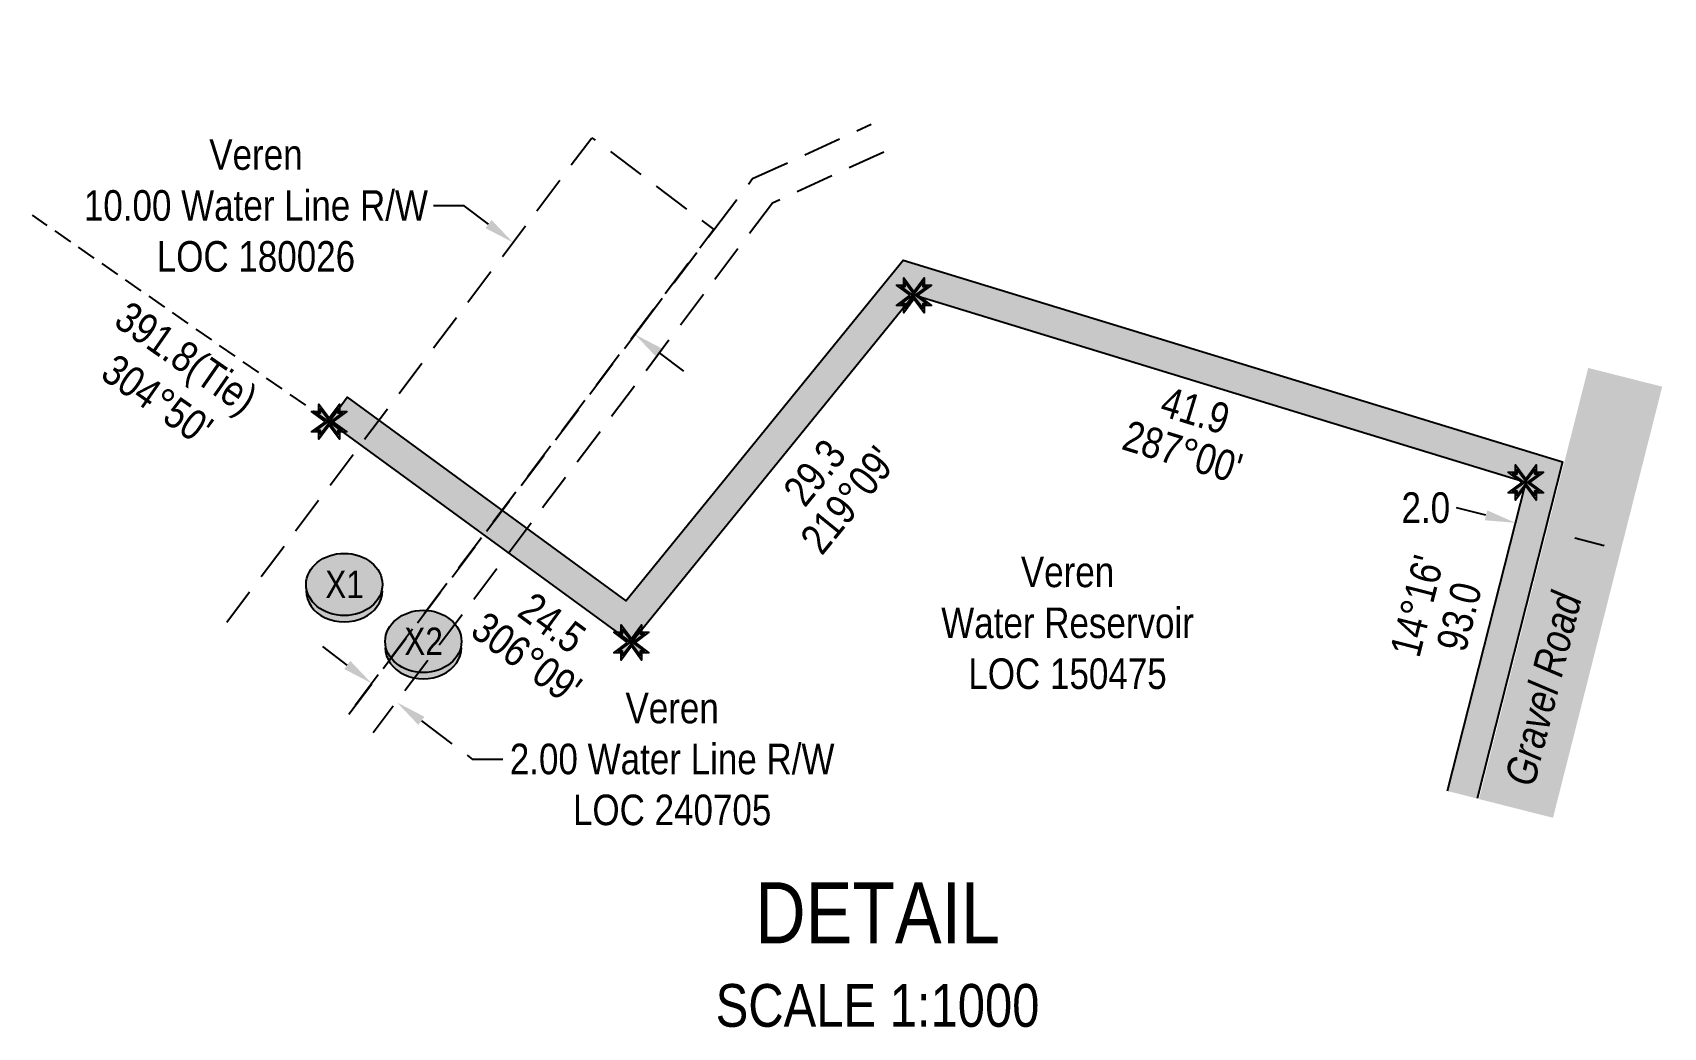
# Model space of a CAD drawing. Extents: x 503915 to 506420, y 6032769 to 6034726.
# Drawn here: x 505886 to 506420, y 6032953 to 6033279 of the extents above; entities that cross this region are included whole.
import ezdxf
from ezdxf.enums import TextEntityAlignment as Align

# ---------------------------------------------------------------- set-up
doc = ezdxf.new("R2010")
doc.units = 0
doc.header["$LTSCALE"] = 5
doc.header["$PDSIZE"] = 0.5
doc.linetypes.add('foc-ACCESSROAD', pattern=[3.75, 2.5, -1.25])
doc.linetypes.add('foc-TIELINE', pattern=[1.875, 1.25, -0.625])
doc.layers.get('Defpoints').update_dxf_attribs({"color": 9})
for name, color, linetype in [('AS-ROADS', 254, 'Continuous'), ('C-AR', 13, 'foc-ACCESSROAD'), ('C-RW', 13, 'Continuous'), ('DETAIL-T', 7, 'Continuous'), ('L-BD', 7, 'Continuous'), ('L-MON', 1, 'Continuous'), ('L-TIE', 7, 'foc-TIELINE'), ('P-CROSSINGS', 250, 'Continuous'), ('P-PROPOSED', 10, 'Continuous'), ('P-PROPOSED-H', 21, 'Continuous'), ('P-TXT', 4, 'Continuous')]:
    doc.layers.add(name, color=color, linetype=linetype)
doc.layers.add('C-WS-T', color=13, linetype='Continuous', lineweight=9)
doc.layers.add('T-TEXT', color=48, linetype='Continuous', lineweight=18)
doc.styles.add('80CG', font='ARIALN.TTF', dxfattribs={"height": 10})
doc.styles.add('80L', font='ARIALN.TTF', dxfattribs={"height": 10})
doc.styles.add('Crossing', font='ARIALN.TTF', dxfattribs={"height": 10})
doc.styles.get("Standard").update_dxf_attribs({"font": 'ARIALN.TTF'})
doc.dimstyles.new('Compass 5 000', dxfattribs={"dimscale": 5, "dimtxt": 9, "dimasz": 2, "dimexe": 0.2, "dimexo": 0.0625, "dimgap": 0.5, "dimtad": 0, "dimtih": 1, "dimtoh": 1, "dimzin": 0, "dimdsep": 46, "dimtxsty": '80CG', "dimcen": 0.1, "dimse1": 1, "dimse2": 1, "dimclrd": 256, "dimclrt": 256, "dimaunit": 1, "dimadec": 4, "dimazin": 0, "dimtfac": 0.06, "dimtofl": 0, "dimtmove": 0, "dimatfit": 1, "dimfxl": 0.2, "dimtolj": 1, "dimtzin": 0, "dimlwd": -1, "dimarcsym": 0})

# ---------------------------------------------------------------- blocks, each defined once
blk = doc.blocks.new('xing2')
h = blk.add_hatch(color=50)
h.dxf.hatch_style = 1
edge = h.paths.add_edge_path()
edge.add_ellipse((0, 0), major_axis=(-12.5, 0), ratio=0.816297, start_angle=0, end_angle=360)
h = blk.add_hatch(color=250)
h.dxf.hatch_style = 1
edge = h.paths.add_edge_path()
edge.add_ellipse((0, -2.05), major_axis=(-12.5, 0), ratio=0.816297, start_angle=0, end_angle=180)
edge.add_line((12.5, -2.05), (12.5, 0))
edge.add_ellipse((0, 0), major_axis=(-12.5, 0), ratio=0.816297, start_angle=0, end_angle=180, ccw=False)
edge.add_line((-12.5, 0), (-12.5, -2.05))
at = {"color": 250}
blk.add_ellipse((0, 0), major_axis=(-12.5, 0), ratio=0.816297, dxfattribs=at)
blk.add_ellipse((0, -2.05), major_axis=(-12.5, 0), ratio=0.816297, start_param=0, end_param=3.141593, dxfattribs=at)
at = {"color": 250, "style": 'Crossing'}
blk.add_attdef('CROSSING', text='', height=9, dxfattribs=at).set_placement((0.09, 0.02), align=Align.MIDDLE_CENTER)
at = {"color": 250, "style": 'Crossing', "flags": 1}
for tag, p in [('OWNER', (0.09, -12.49)), ('DESCRIPTION', (0.09, -25.77)), ('LOCATION', (0.09, -39.3)), ('DWG_REF', (0.09, -52.84))]:
    blk.add_attdef(tag, text='', height=9, dxfattribs=at).set_placement(p, align=Align.MIDDLE_CENTER)
blk = doc.blocks.new('TEMP')
h = blk.add_hatch(color=255)
h.dxf.hatch_style = 1
h.paths.add_polyline_path([(0, 0.25), (-0.67, 1.15), (-0.67, 0.67), (-1.15, 0.67), (-0.25, 0), (-1.15, -0.67), (-0.67, -0.67), (-0.67, -1.15), (0, -0.25), (0.67, -1.15), (0.67, -0.67), (1.15, -0.67), (0.25, 0), (1.15, 0.67), (0.67, 0.67), (0.67, 1.15)])
h.paths.add_polyline_path([(0.57, 0.85), (0.57, 0.57), (0.85, 0.57), (0.08, 0), (0.85, -0.57), (0.57, -0.57), (0.57, -0.85), (0, -0.08), (-0.57, -0.85), (-0.57, -0.57), (-0.85, -0.57), (-0.08, 0), (-0.85, 0.57), (-0.57, 0.57), (-0.57, 0.85), (0, 0.08)], flags=16)
h = blk.add_hatch(color=1)
h.dxf.hatch_style = 1
h.paths.add_polyline_path([(0, 0.08), (-0.57, 0.85), (-0.57, 0.57), (-0.85, 0.57), (-0.08, 0), (-0.85, -0.57), (-0.57, -0.57), (-0.57, -0.85), (0, -0.08), (0.57, -0.85), (0.57, -0.57), (0.85, -0.57), (0.08, 0), (0.85, 0.57), (0.57, 0.57), (0.57, 0.85)])
at = {"color": 1}
for p, q in [((-0.08, 0), (0.08, 0)), ((0, 0.08), (0, -0.08))]:
    blk.add_line(p, q, dxfattribs=at)
at = {"color": 255, "flags": 128}
blk.add_lwpolyline([(-0.25, 0), (-1.15, 0.67), (-0.67, 0.67), (-0.67, 1.15), (0, 0.25), (0.67, 1.15), (0.67, 0.67), (1.15, 0.67), (0.25, 0), (1.15, -0.67), (0.67, -0.67), (0.67, -1.15), (0, -0.25), (-0.67, -1.15), (-0.67, -0.67), (-1.15, -0.67)], close=True, dxfattribs=at)
at = {"color": 1, "flags": 128}
blk.add_lwpolyline([(-0.08, 0), (-0.85, 0.57), (-0.57, 0.57), (-0.57, 0.85), (0, 0.08), (0.57, 0.85), (0.57, 0.57), (0.85, 0.57), (0.08, 0), (0.85, -0.57), (0.57, -0.57), (0.57, -0.85), (0, -0.08), (-0.57, -0.85), (-0.57, -0.57), (-0.85, -0.57)], close=True, dxfattribs=at)
blk = doc.blocks.new('*D476')
at = {"layer": 'C-RW', "transparency": 16777216}
for p, q in [((506027.05, 6033221.84), (506017.05, 6033221.84)), ((506035.04, 6033215.82), (506027.05, 6033221.84)), ((506090.91, 6033173.7), (506098.9, 6033167.68))]:
    blk.add_line(p, q, dxfattribs=at)
for points in [[(506036.04, 6033217.15), (506034.03, 6033214.49), (506043.02, 6033209.8)], [(506091.92, 6033175.03), (506089.91, 6033172.37), (506082.93, 6033179.72)]]:
    blk.add_solid(points, dxfattribs=at)
at = {"layer": 'Defpoints', "color": 0, "transparency": 16777216}
for p in [(506043.02, 6033209.8), (506041.98, 6033208.42), (506081.89, 6033178.34)]:
    blk.add_point(p, dxfattribs=at)
at = {"layer": 'C-RW', "transparency": 16777216, "insert": (505958.86, 6033221.84), "char_height": 10, "attachment_point": 5, "style": '80CG'}
blk.add_mtext('\\A1;Veren\\P10.00 Water Line R/W\\PLOC 180026', dxfattribs=at)
blk = doc.blocks.new('*D477')
at = {"layer": 'C-AR', "transparency": 16777216}
for p, q in [((505988.79, 6033071.44), (505980.8, 6033077.46)), ((506013.04, 6033053.16), (506029.71, 6033040.6)), ((506029.71, 6033040.6), (506039.71, 6033040.6))]:
    blk.add_line(p, q, dxfattribs=at)
for points in [[(505989.79, 6033072.77), (505987.79, 6033070.11), (505996.78, 6033065.42)], [(506014.05, 6033054.49), (506012.04, 6033051.83), (506005.06, 6033059.18)]]:
    blk.add_solid(points, dxfattribs=at)
at = {"layer": 'Defpoints', "color": 0, "transparency": 16777216}
for p in [(506004.3, 6033075.4), (506012.58, 6033069.16), (506005.06, 6033059.18)]:
    blk.add_point(p, dxfattribs=at)
at = {"layer": 'C-AR', "transparency": 16777216, "insert": (506095.16, 6033040.6), "char_height": 10, "attachment_point": 5, "style": '80CG'}
blk.add_mtext('\\A1;Veren\\P2.00 Water Line R/W\\PLOC 240705', dxfattribs=at)

msp = doc.modelspace()

# ---------------------------------------------------------------- hatches: boundary and pattern name
at = {"layer": 'P-PROPOSED-H'}
h = msp.add_hatch(color=256, dxfattribs=at)
h.dxf.hatch_style = 1
h.paths.add_polyline_path([(506349.039, 6033030.19), (506358.73, 6033027.726), (506386.761, 6033137.971), (506170.847, 6033204.024), (506080.038, 6033092.493), (505988.742, 6033159.185), (505982.843, 6033151.11), (506081.802, 6033078.82), (506174.354, 6033192.494), (506374.72, 6033131.197)])

# ---------------------------------------------------------------- linework, layer by layer
at = {"layer": 'AS-ROADS', "const_width": 25, "flags": 128}
msp.add_lwpolyline([(506371.505, 6033024.478), (506407.266, 6033165.641)], dxfattribs=at)
at = {"layer": 'C-AR'}
for points in [[(505989.242, 6033055.32), (506084.421, 6033181.594), (506108.801, 6033213.94), (506121.526, 6033230.709), (506160.362, 6033248.479)], [(506164.521, 6033239.391), (506127.986, 6033222.673), (505997.278, 6033049.263)]]:
    msp.add_lwpolyline(points, dxfattribs=at)
at = {"layer": 'C-AR', "linetype": 'foc-ACCESSROAD', "flags": 128}
msp.add_lwpolyline([(505949.282, 6033085.44), (506068.863, 6033244.088), (506108.769, 6033214.009), (506084.39, 6033181.662), (505989.19, 6033055.359)], dxfattribs=at)
at = {"layer": 'L-TIE'}
msp.add_line((505982.843, 6033151.11), (505885.729, 6033218.688), dxfattribs=at)
at = {"layer": 'P-PROPOSED', "flags": 128}
msp.add_lwpolyline([(506349.039, 6033030.19), (506374.72, 6033131.197), (506174.354, 6033192.494), (506081.802, 6033078.82), (505982.843, 6033151.11), (505988.742, 6033159.185), (506080.038, 6033092.493), (506170.847, 6033204.024), (506386.761, 6033137.971), (506358.73, 6033027.726)], dxfattribs=at)
at = {"layer": 'P-TXT'}
for p, q in [((506361.675, 6033120.451), (506351.989, 6033122.914)), ((506390.74, 6033113.061), (506400.426, 6033110.598))]:
    msp.add_line(p, q, dxfattribs=at)
for points in [[(506362.086, 6033122.065), (506361.265, 6033118.837), (506371.362, 6033117.988)], [(506391.15, 6033114.676), (506390.329, 6033111.447), (506381.053, 6033115.524)]]:
    msp.add_solid(points, dxfattribs=at)

# ---------------------------------------------------------------- block references
at = {"layer": 'L-MON', "color": 2, "xscale": 4.997355, "yscale": 4.997355, "zscale": 4.997355}
for p in [(506174.354, 6033192.494), (505982.843, 6033151.11), (506374.72, 6033131.197), (506081.802, 6033078.82)]:
    msp.add_blockref('TEMP', p, dxfattribs=at)
at = {"layer": 'P-CROSSINGS', "color": 2, "xscale": 0.999471, "yscale": 0.999471, "zscale": 0.999471}
for p, values in [((505987.782, 6033097.805), {'CROSSING': 'X1'}), ((506013.673, 6033079.164), {'CROSSING': 'X2'})]:
    msp.add_blockref('xing2', p, dxfattribs=at).add_auto_attribs(values)

# ---------------------------------------------------------------- texts
at = {"layer": 'C-WS-T', "insert": (506224.641, 6033085.193), "char_height": 10, "attachment_point": 5, "style": '80CG'}
msp.add_mtext('\\A1;Veren\\PWater Reservoir\\PLOC 150475', dxfattribs=at)
at = {"layer": 'DETAIL-T', "color": 3, "insert": (506162.423, 6032976.542), "char_height": 19.98942, "width": 105.44978, "attachment_point": 5, "style": '80CG'}
msp.add_mtext('DETAIL\\P{\\H0.7x;SCALE 1:1000}', dxfattribs=at)
at = {"layer": 'L-BD', "color": 2}
for s, rotation, p in [('41.9', 342.98984, (506266.479, 6033154.833)), ("287°00'", 342.98984, (506262.312, 6033141.214)), ('29.3', 50.84774, (506141.772, 6033134.48)), ("219°09'", 50.84774, (506152.817, 6033125.487)), ("14°16'", 75.73458, (506339.035, 6033090.79)), ('93.0', 75.73458, (506352.839, 6033087.28)), ('24.5', 323.85195, (506055.909, 6033085.284)), ("306°09'", 323.85195, (506047.508, 6033073.783))]:
    msp.add_text(s, height=9.9947, rotation=rotation, dxfattribs=at).set_placement(p, align=Align.MIDDLE_CENTER)
at = {"layer": 'L-BD', "insert": (505938.949, 6033176.198), "char_height": 9.9947, "width": 52.46782, "attachment_point": 2, "rotation": 325.167, "style": '80L'}
msp.add_mtext("391.8(Tie)\\P304°50' ", dxfattribs=at)
at = {"layer": 'P-TXT', "insert": (506341.974, 6033122.914), "char_height": 9.9947, "attachment_point": 5, "style": '80CG'}
msp.add_mtext('\\A1;2.0', dxfattribs=at)
at = {"layer": 'T-TEXT', "insert": (506367.665, 6033033.682), "char_height": 10, "attachment_point": 1, "rotation": 75.78446, "style": '80L'}
msp.add_mtext_dynamic_manual_height_columns('{\\fArial Narrow|b0|i1|c0|p34;Gravel Road}', width=65.45471, gutter_width=50, heights=[0], dxfattribs=at)

# ---------------------------------------------------------------- dimensions: what is measured, and where the dimension line sits
at = {"layer": 'C-AR', "color": 2}
dim = msp.add_linear_dim(base=(506005.057, 6033059.182), p1=(506004.297, 6033075.403), p2=(506012.578, 6033069.161), angle=322.99291, text='Veren\\P2.00 Water Line R/W\\PLOC 240705', dimstyle='Compass 5 000', dxfattribs=at)
dim.commit()
dim.dimension.update_dxf_attribs({"geometry": '*D477', "text_midpoint": (506095.164, 6033040.6), "dimtype": 161})
at = {"layer": 'C-RW', "color": 2}
dim = msp.add_aligned_dim(p1=(506081.886, 6033178.341), p2=(506041.979, 6033208.421), distance=-1.73, text='Veren\\P10.00 Water Line R/W\\PLOC 180026', dimstyle='Compass 5 000', dxfattribs=at)
dim.commit()
dim.dimension.update_dxf_attribs({"geometry": '*D476', "text_midpoint": (505958.864, 6033221.841)})

doc.saveas('drawing.dxf')
